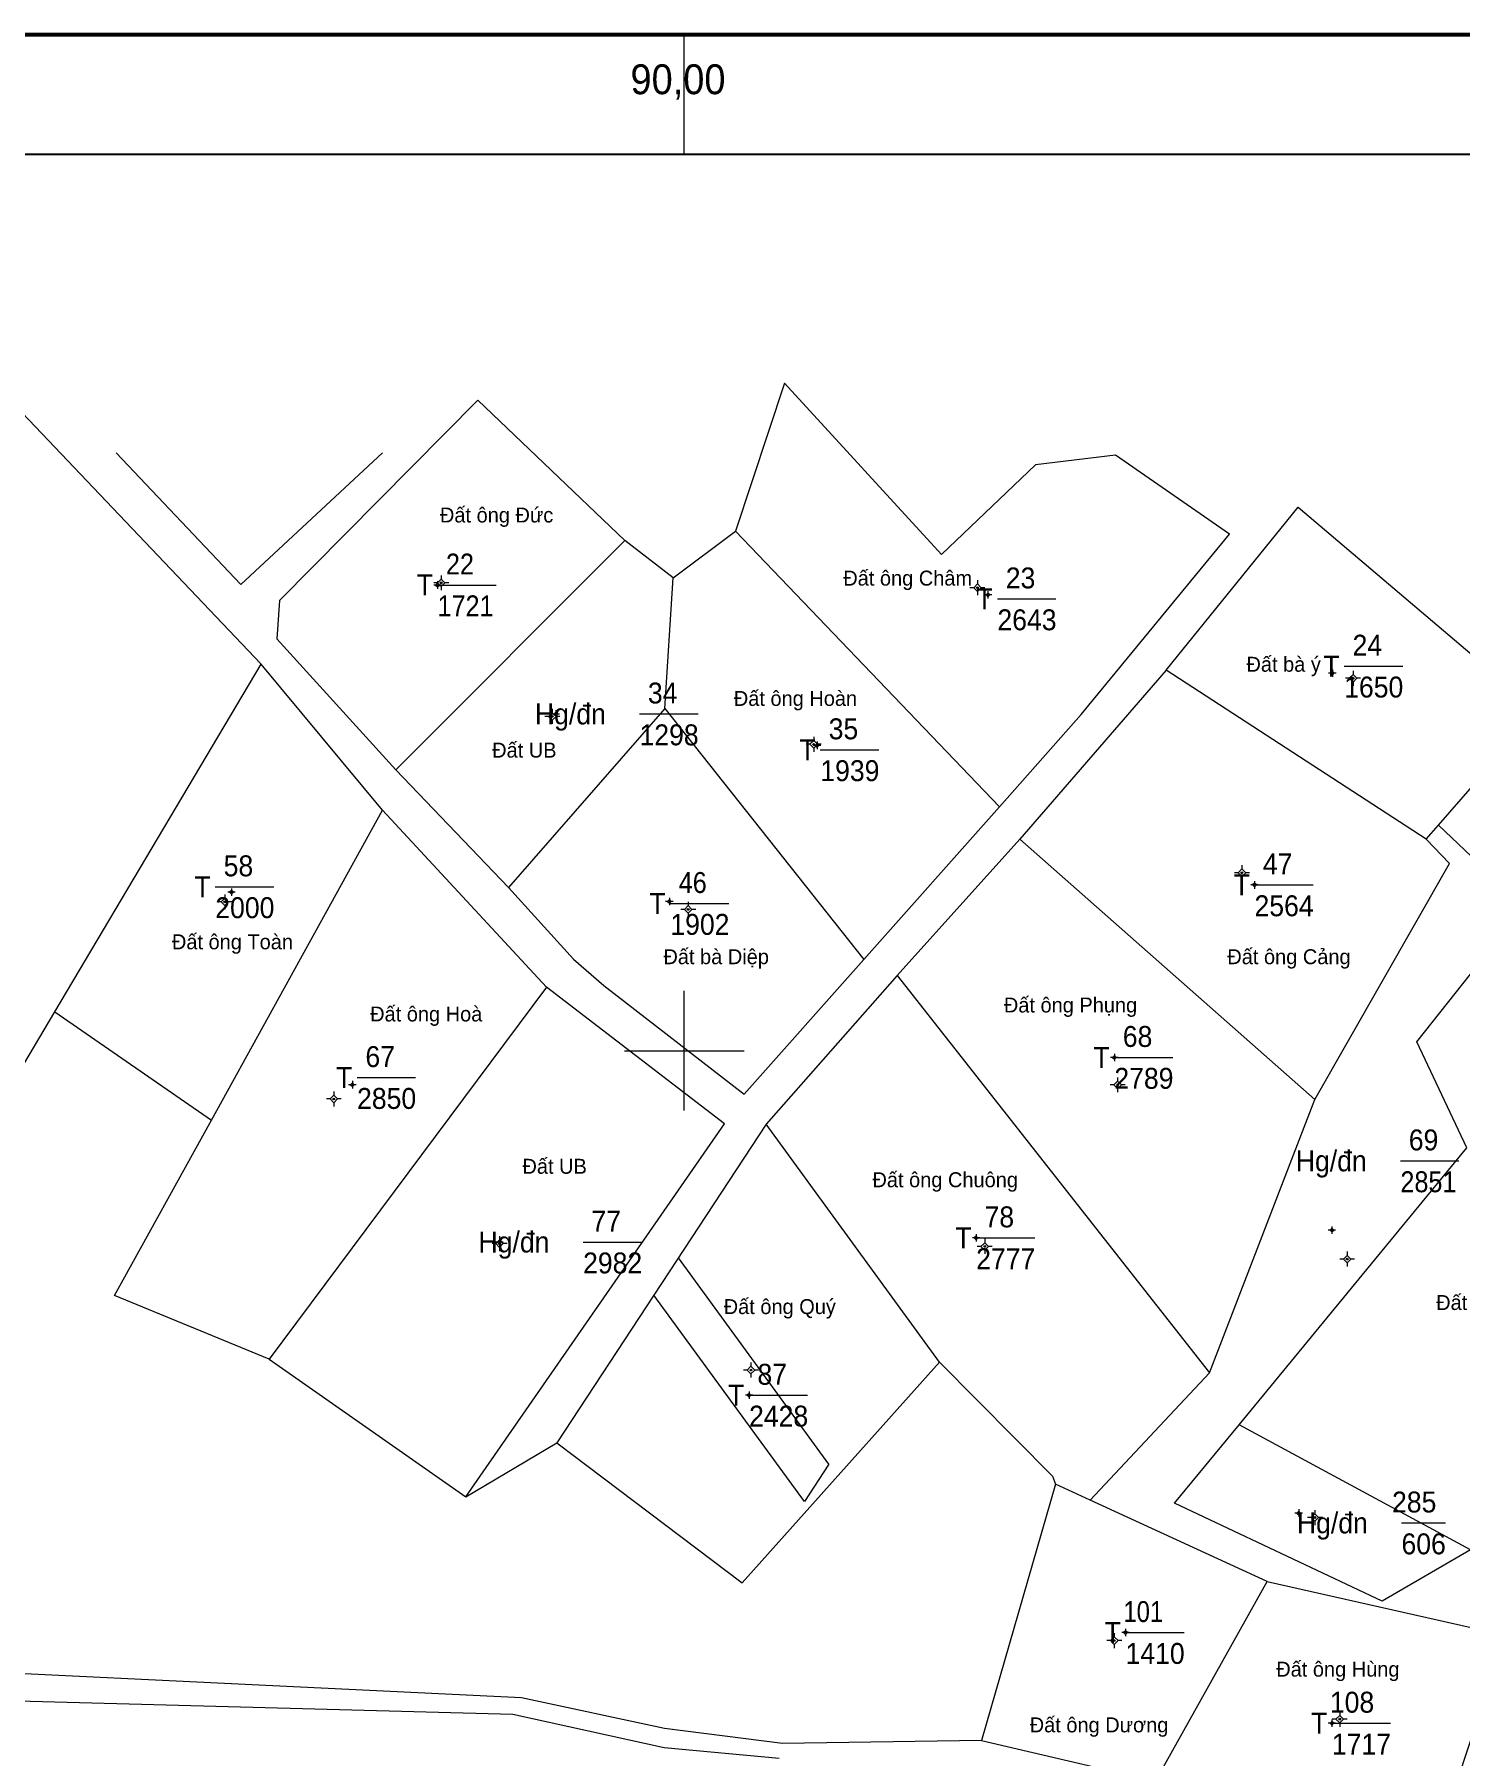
# Model space of a CAD drawing. Header units: metres. Extents: x 398630 to 399770, y 48498 to 49842.
# Drawn here: x 398891.3 to 399129.9, y 49481.9 to 49770 of the extents above; entities that cross this region are included whole.
import ezdxf
from ezdxf.enums import TextEntityAlignment as Align

# ---------------------------------------------------------------- set-up
doc = ezdxf.new("R2010")
doc.units = ezdxf.units.M
doc.header["$LTSCALE"] = 1.4
for name, color, linetype, lineweight in [('11', 7, 'Continuous', 13), ('15', 7, 'Continuous', 13), ('22', 7, 'Continuous', 13), ('51', 7, 'Continuous', 13), ('63', 7, 'Continuous', 13)]:
    doc.layers.add(name, color=color, linetype=linetype, lineweight=lineweight)
doc.layers.add('2', color=7, linetype='Continuous')

msp = doc.modelspace()

# ---------------------------------------------------------------- hatches: boundary and pattern name
at = {"layer": '11'}
for points in [[(398959.478, 49678.258, 1), (398959.178, 49678.258, 1)], [(398959.478, 49678.258, 1), (398959.178, 49678.258, 1)], [(399049.194, 49677.446, 1), (399048.894, 49677.446, 1)], [(399049.194, 49677.446, 1), (399048.894, 49677.446, 1)], [(399112.05, 49662.29, 1), (399111.75, 49662.29, 1)], [(399112.05, 49662.29, 1), (399111.75, 49662.29, 1)], [(398978.068, 49655.917, 1), (398977.768, 49655.917, 1)], [(398978.068, 49655.917, 1), (398977.768, 49655.917, 1)], [(399021.795, 49651.246, 1), (399021.495, 49651.246, 1)], [(399021.795, 49651.246, 1), (399021.495, 49651.246, 1)], [(399093.455, 49629.774, 1), (399093.155, 49629.774, 1)], [(399093.455, 49629.774, 1), (399093.155, 49629.774, 1)], [(398923.28, 49624.899, 1), (398922.98, 49624.899, 1)], [(398923.28, 49624.899, 1), (398922.98, 49624.899, 1)], [(399000.807, 49623.637, 1), (399000.507, 49623.637, 1)], [(399000.807, 49623.637, 1), (399000.507, 49623.637, 1)], [(399072.657, 49594.286, 1), (399072.357, 49594.286, 1)], [(399072.657, 49594.286, 1), (399072.357, 49594.286, 1)], [(398941.509, 49591.917, 1), (398941.209, 49591.917, 1)], [(398941.509, 49591.917, 1), (398941.209, 49591.917, 1)], [(398969.247, 49567.722, 1), (398968.947, 49567.722, 1)], [(398969.247, 49567.722, 1), (398968.947, 49567.722, 1)], [(399050.416, 49567.259, 1), (399050.116, 49567.259, 1)], [(399050.416, 49567.259, 1), (399050.116, 49567.259, 1)], [(399111.062, 49565.136, 1), (399110.762, 49565.136, 1)], [(399111.062, 49565.136, 1), (399110.762, 49565.136, 1)], [(399011.312, 49546.57, 1), (399011.012, 49546.57, 1)], [(399011.312, 49546.57, 1), (399011.012, 49546.57, 1)], [(399105.666, 49521.9, 1), (399105.366, 49521.9, 1)], [(399105.666, 49521.9, 1), (399105.366, 49521.9, 1)], [(399072.097, 49501.317, 1), (399071.797, 49501.317, 1)], [(399072.097, 49501.317, 1), (399071.797, 49501.317, 1)], [(399109.814, 49488.171, 1), (399109.514, 49488.171, 1)], [(399109.814, 49488.171, 1), (399109.514, 49488.171, 1)]]:
    msp.add_hatch(color=256, dxfattribs=at).paths.add_polyline_path(points)
at = {"layer": '51'}
for points in [[(398958.785, 49677.9, 1), (398958.635, 49677.9, 1)], [(398958.785, 49677.9, 1), (398958.635, 49677.9, 1)], [(398958.785, 49677.9, 1), (398958.635, 49677.9, 1)], [(398958.785, 49677.9, 1), (398958.635, 49677.9, 1)], [(399050.885, 49676.24, 1), (399050.735, 49676.24, 1)], [(399050.885, 49676.24, 1), (399050.735, 49676.24, 1)], [(399050.885, 49676.24, 1), (399050.735, 49676.24, 1)], [(399050.885, 49676.24, 1), (399050.735, 49676.24, 1)], [(399108.505, 49663.15, 1), (399108.355, 49663.15, 1)], [(399108.505, 49663.15, 1), (399108.355, 49663.15, 1)], [(399108.505, 49663.15, 1), (399108.355, 49663.15, 1)], [(399108.505, 49663.15, 1), (399108.355, 49663.15, 1)], [(398978.575, 49656.32, 1), (398978.425, 49656.32, 1)], [(398978.575, 49656.32, 1), (398978.425, 49656.32, 1)], [(398978.575, 49656.32, 1), (398978.425, 49656.32, 1)], [(398978.575, 49656.32, 1), (398978.425, 49656.32, 1)], [(399022.305, 49651.07, 1), (399022.155, 49651.07, 1)], [(399022.305, 49651.07, 1), (399022.155, 49651.07, 1)], [(399022.305, 49651.07, 1), (399022.155, 49651.07, 1)], [(399022.305, 49651.07, 1), (399022.155, 49651.07, 1)], [(399095.485, 49627.73, 1), (399095.335, 49627.73, 1)], [(399095.485, 49627.73, 1), (399095.335, 49627.73, 1)], [(399095.485, 49627.73, 1), (399095.335, 49627.73, 1)], [(399095.485, 49627.73, 1), (399095.335, 49627.73, 1)], [(398924.315, 49626.5, 1), (398924.165, 49626.5, 1)], [(398924.315, 49626.5, 1), (398924.165, 49626.5, 1)], [(398924.315, 49626.5, 1), (398924.165, 49626.5, 1)], [(398924.315, 49626.5, 1), (398924.165, 49626.5, 1)], [(398997.585, 49624.96, 1), (398997.435, 49624.96, 1)], [(398997.585, 49624.96, 1), (398997.435, 49624.96, 1)], [(398997.585, 49624.96, 1), (398997.435, 49624.96, 1)], [(398997.585, 49624.96, 1), (398997.435, 49624.96, 1)], [(399072.035, 49598.87, 1), (399071.885, 49598.87, 1)], [(399072.035, 49598.87, 1), (399071.885, 49598.87, 1)], [(399072.035, 49598.87, 1), (399071.885, 49598.87, 1)], [(399072.035, 49598.87, 1), (399071.885, 49598.87, 1)], [(398944.545, 49594.31, 1), (398944.395, 49594.31, 1)], [(398944.545, 49594.31, 1), (398944.395, 49594.31, 1)], [(398944.545, 49594.31, 1), (398944.395, 49594.31, 1)], [(398944.545, 49594.31, 1), (398944.395, 49594.31, 1)], [(399108.425, 49569.98, 1), (399108.275, 49569.98, 1)], [(399108.425, 49569.98, 1), (399108.275, 49569.98, 1)], [(399108.425, 49569.98, 1), (399108.275, 49569.98, 1)], [(399108.425, 49569.98, 1), (399108.275, 49569.98, 1)], [(398969.145, 49567.99, 1), (398968.995, 49567.99, 1)], [(398969.145, 49567.99, 1), (398968.995, 49567.99, 1)], [(398969.145, 49567.99, 1), (398968.995, 49567.99, 1)], [(398969.145, 49567.99, 1), (398968.995, 49567.99, 1)], [(399048.905, 49568.69, 1), (399048.755, 49568.69, 1)], [(399048.905, 49568.69, 1), (399048.755, 49568.69, 1)], [(399048.905, 49568.69, 1), (399048.755, 49568.69, 1)], [(399048.905, 49568.69, 1), (399048.755, 49568.69, 1)], [(399010.915, 49542.37, 1), (399010.765, 49542.37, 1)], [(399010.915, 49542.37, 1), (399010.765, 49542.37, 1)], [(399010.915, 49542.37, 1), (399010.765, 49542.37, 1)], [(399010.915, 49542.37, 1), (399010.765, 49542.37, 1)], [(399102.885, 49522.66, 1), (399102.735, 49522.66, 1)], [(399102.885, 49522.66, 1), (399102.735, 49522.66, 1)], [(399102.885, 49522.66, 1), (399102.735, 49522.66, 1)], [(399102.885, 49522.66, 1), (399102.735, 49522.66, 1)], [(399073.895, 49502.66, 1), (399073.745, 49502.66, 1)], [(399073.895, 49502.66, 1), (399073.745, 49502.66, 1)], [(399073.895, 49502.66, 1), (399073.745, 49502.66, 1)], [(399073.895, 49502.66, 1), (399073.745, 49502.66, 1)], [(399108.435, 49487.5, 1), (399108.285, 49487.5, 1)], [(399108.435, 49487.5, 1), (399108.285, 49487.5, 1)], [(399108.435, 49487.5, 1), (399108.285, 49487.5, 1)], [(399108.435, 49487.5, 1), (399108.285, 49487.5, 1)]]:
    msp.add_hatch(color=256, dxfattribs=at).paths.add_polyline_path(points)

# ---------------------------------------------------------------- linework, layer by layer
at = {"layer": '11'}
for p, q in [((398959.33, 49679.51), (398959.33, 49678.88)), ((398959.33, 49679.51), (398959.33, 49678.88)), ((398958.7, 49678.26), (398958.08, 49678.26)), ((398958.7, 49678.26), (398958.08, 49678.26)), ((398959.33, 49677.63), (398959.33, 49677.01)), ((398959.33, 49677.63), (398959.33, 49677.01)), ((398960.58, 49678.26), (398959.95, 49678.26)), ((398960.58, 49678.26), (398959.95, 49678.26)), ((399048.42, 49677.45), (399047.79, 49677.45)), ((399048.42, 49677.45), (399047.79, 49677.45)), ((399049.04, 49678.7), (399049.04, 49678.07)), ((399049.04, 49678.7), (399049.04, 49678.07)), ((399049.04, 49676.82), (399049.04, 49676.2)), ((399049.04, 49676.82), (399049.04, 49676.2)), ((399050.29, 49677.45), (399049.67, 49677.45)), ((399050.29, 49677.45), (399049.67, 49677.45)), ((399111.27, 49662.29), (399110.65, 49662.29)), ((399111.27, 49662.29), (399110.65, 49662.29)), ((399111.9, 49663.54), (399111.9, 49662.92)), ((399111.9, 49663.54), (399111.9, 49662.92)), ((399113.15, 49662.29), (399112.52, 49662.29)), ((399113.15, 49662.29), (399112.52, 49662.29)), ((399111.9, 49661.67), (399111.9, 49661.04)), ((399111.9, 49661.67), (399111.9, 49661.04)), ((398977.92, 49657.17), (398977.92, 49656.54)), ((398977.92, 49657.17), (398977.92, 49656.54)), ((398977.29, 49655.92), (398976.67, 49655.92)), ((398977.29, 49655.92), (398976.67, 49655.92)), ((398977.92, 49655.29), (398977.92, 49654.67)), ((398977.92, 49655.29), (398977.92, 49654.67)), ((398979.17, 49655.92), (398978.54, 49655.92)), ((398979.17, 49655.92), (398978.54, 49655.92)), ((399021.02, 49651.25), (399020.4, 49651.25)), ((399021.02, 49651.25), (399020.4, 49651.25)), ((399021.65, 49652.5), (399021.65, 49651.87)), ((399021.65, 49652.5), (399021.65, 49651.87)), ((399021.65, 49650.62), (399021.65, 49650)), ((399021.65, 49650.62), (399021.65, 49650)), ((399022.9, 49651.25), (399022.27, 49651.25)), ((399022.9, 49651.25), (399022.27, 49651.25)), ((399093.31, 49631.02), (399093.31, 49630.4)), ((399093.31, 49631.02), (399093.31, 49630.4)), ((399092.68, 49629.77), (399092.06, 49629.77)), ((399092.68, 49629.77), (399092.06, 49629.77)), ((399093.31, 49629.15), (399093.31, 49628.52)), ((399093.31, 49629.15), (399093.31, 49628.52)), ((399094.56, 49629.77), (399093.93, 49629.77)), ((399094.56, 49629.77), (399093.93, 49629.77)), ((398922.51, 49624.9), (398921.88, 49624.9)), ((398922.51, 49624.9), (398921.88, 49624.9)), ((398923.13, 49626.15), (398923.13, 49625.52)), ((398923.13, 49626.15), (398923.13, 49625.52)), ((398924.38, 49624.9), (398923.76, 49624.9)), ((398924.38, 49624.9), (398923.76, 49624.9)), ((399000.66, 49624.89), (399000.66, 49624.26)), ((399000.66, 49624.89), (399000.66, 49624.26)), ((398923.13, 49624.27), (398923.13, 49623.65)), ((398923.13, 49624.27), (398923.13, 49623.65)), ((399000.03, 49623.64), (398999.41, 49623.64)), ((399000.03, 49623.64), (398999.41, 49623.64)), ((399000.66, 49623.01), (399000.66, 49622.39)), ((399000.66, 49623.01), (399000.66, 49622.39)), ((399001.91, 49623.64), (399001.28, 49623.64)), ((399001.91, 49623.64), (399001.28, 49623.64)), ((398941.36, 49593.17), (398941.36, 49592.54)), ((398941.36, 49593.17), (398941.36, 49592.54)), ((399071.88, 49594.29), (399071.26, 49594.29)), ((399071.88, 49594.29), (399071.26, 49594.29)), ((399072.51, 49595.54), (399072.51, 49594.91)), ((399072.51, 49595.54), (399072.51, 49594.91)), ((399072.51, 49593.66), (399072.51, 49593.04)), ((399072.51, 49593.66), (399072.51, 49593.04)), ((399073.76, 49594.29), (399073.13, 49594.29)), ((399073.76, 49594.29), (399073.13, 49594.29)), ((398940.73, 49591.92), (398940.11, 49591.92)), ((398940.73, 49591.92), (398940.11, 49591.92)), ((398941.36, 49591.29), (398941.36, 49590.67)), ((398941.36, 49591.29), (398941.36, 49590.67)), ((398942.61, 49591.92), (398941.98, 49591.92)), ((398942.61, 49591.92), (398941.98, 49591.92)), ((398968.47, 49567.72), (398967.85, 49567.72)), ((398968.47, 49567.72), (398967.85, 49567.72)), ((398969.1, 49568.97), (398969.1, 49568.35)), ((398969.1, 49568.97), (398969.1, 49568.35)), ((398969.1, 49567.1), (398969.1, 49566.47)), ((398969.1, 49567.1), (398969.1, 49566.47)), ((398970.35, 49567.72), (398969.72, 49567.72)), ((398970.35, 49567.72), (398969.72, 49567.72)), ((399049.64, 49567.26), (399049.02, 49567.26)), ((399049.64, 49567.26), (399049.02, 49567.26)), ((399050.27, 49568.51), (399050.27, 49567.88)), ((399050.27, 49568.51), (399050.27, 49567.88)), ((399051.52, 49567.26), (399050.89, 49567.26)), ((399051.52, 49567.26), (399050.89, 49567.26)), ((399050.27, 49566.63), (399050.27, 49566.01)), ((399050.27, 49566.63), (399050.27, 49566.01)), ((399110.29, 49565.14), (399109.66, 49565.14)), ((399110.29, 49565.14), (399109.66, 49565.14)), ((399110.91, 49566.39), (399110.91, 49565.76)), ((399110.91, 49566.39), (399110.91, 49565.76)), ((399110.91, 49564.51), (399110.91, 49563.89)), ((399110.91, 49564.51), (399110.91, 49563.89)), ((399112.16, 49565.14), (399111.54, 49565.14)), ((399112.16, 49565.14), (399111.54, 49565.14)), ((399011.16, 49547.82), (399011.16, 49547.2)), ((399011.16, 49547.82), (399011.16, 49547.2)), ((399010.54, 49546.57), (399009.91, 49546.57)), ((399010.54, 49546.57), (399009.91, 49546.57)), ((399011.16, 49545.95), (399011.16, 49545.32)), ((399011.16, 49545.95), (399011.16, 49545.32)), ((399012.41, 49546.57), (399011.79, 49546.57)), ((399012.41, 49546.57), (399011.79, 49546.57)), ((399104.89, 49521.9), (399104.27, 49521.9)), ((399104.89, 49521.9), (399104.27, 49521.9)), ((399105.52, 49523.15), (399105.52, 49522.52)), ((399105.52, 49523.15), (399105.52, 49522.52)), ((399105.52, 49521.27), (399105.52, 49520.65)), ((399105.52, 49521.27), (399105.52, 49520.65)), ((399106.77, 49521.9), (399106.14, 49521.9)), ((399106.77, 49521.9), (399106.14, 49521.9)), ((399071.32, 49501.32), (399070.7, 49501.32)), ((399071.32, 49501.32), (399070.7, 49501.32)), ((399071.95, 49502.57), (399071.95, 49501.94)), ((399071.95, 49502.57), (399071.95, 49501.94)), ((399073.2, 49501.32), (399072.57, 49501.32)), ((399073.2, 49501.32), (399072.57, 49501.32)), ((399071.95, 49500.69), (399071.95, 49500.07)), ((399071.95, 49500.69), (399071.95, 49500.07)), ((399109.66, 49489.42), (399109.66, 49488.8)), ((399109.66, 49489.42), (399109.66, 49488.8)), ((399109.04, 49488.17), (399108.41, 49488.17)), ((399109.04, 49488.17), (399108.41, 49488.17)), ((399109.66, 49487.55), (399109.66, 49486.92)), ((399109.66, 49487.55), (399109.66, 49486.92)), ((399110.91, 49488.17), (399110.29, 49488.17)), ((399110.91, 49488.17), (399110.29, 49488.17))]:
    msp.add_line(p, q, dxfattribs=at)
for points in [[(398959.33, 49678.88), (398958.7, 49678.26), (398959.33, 49677.63), (398959.95, 49678.26)], [(398959.33, 49678.88), (398958.7, 49678.26), (398959.33, 49677.63), (398959.95, 49678.26)], [(399049.04, 49678.07), (399048.42, 49677.45), (399049.04, 49676.82), (399049.67, 49677.45)], [(399049.04, 49678.07), (399048.42, 49677.45), (399049.04, 49676.82), (399049.67, 49677.45)], [(399111.9, 49662.92), (399111.27, 49662.29), (399111.9, 49661.67), (399112.52, 49662.29)], [(399111.9, 49662.92), (399111.27, 49662.29), (399111.9, 49661.67), (399112.52, 49662.29)], [(398977.92, 49656.54), (398977.29, 49655.92), (398977.92, 49655.29), (398978.54, 49655.92)], [(398977.92, 49656.54), (398977.29, 49655.92), (398977.92, 49655.29), (398978.54, 49655.92)], [(399021.65, 49651.87), (399021.02, 49651.25), (399021.65, 49650.62), (399022.27, 49651.25)], [(399021.65, 49651.87), (399021.02, 49651.25), (399021.65, 49650.62), (399022.27, 49651.25)], [(399093.31, 49630.4), (399092.68, 49629.77), (399093.31, 49629.15), (399093.93, 49629.77)], [(399093.31, 49630.4), (399092.68, 49629.77), (399093.31, 49629.15), (399093.93, 49629.77)], [(398923.13, 49625.52), (398922.51, 49624.9), (398923.13, 49624.27), (398923.76, 49624.9)], [(398923.13, 49625.52), (398922.51, 49624.9), (398923.13, 49624.27), (398923.76, 49624.9)], [(399000.66, 49624.26), (399000.03, 49623.64), (399000.66, 49623.01), (399001.28, 49623.64)], [(399000.66, 49624.26), (399000.03, 49623.64), (399000.66, 49623.01), (399001.28, 49623.64)], [(399072.51, 49594.91), (399071.88, 49594.29), (399072.51, 49593.66), (399073.13, 49594.29)], [(399072.51, 49594.91), (399071.88, 49594.29), (399072.51, 49593.66), (399073.13, 49594.29)], [(398941.36, 49592.54), (398940.73, 49591.92), (398941.36, 49591.29), (398941.98, 49591.92)], [(398941.36, 49592.54), (398940.73, 49591.92), (398941.36, 49591.29), (398941.98, 49591.92)], [(398969.1, 49568.35), (398968.47, 49567.72), (398969.1, 49567.1), (398969.72, 49567.72)], [(398969.1, 49568.35), (398968.47, 49567.72), (398969.1, 49567.1), (398969.72, 49567.72)], [(399050.27, 49567.88), (399049.64, 49567.26), (399050.27, 49566.63), (399050.89, 49567.26)], [(399050.27, 49567.88), (399049.64, 49567.26), (399050.27, 49566.63), (399050.89, 49567.26)], [(399110.91, 49565.76), (399110.29, 49565.14), (399110.91, 49564.51), (399111.54, 49565.14)], [(399110.91, 49565.76), (399110.29, 49565.14), (399110.91, 49564.51), (399111.54, 49565.14)], [(399011.16, 49547.2), (399010.54, 49546.57), (399011.16, 49545.95), (399011.79, 49546.57)], [(399011.16, 49547.2), (399010.54, 49546.57), (399011.16, 49545.95), (399011.79, 49546.57)], [(399105.52, 49522.52), (399104.89, 49521.9), (399105.52, 49521.27), (399106.14, 49521.9)], [(399105.52, 49522.52), (399104.89, 49521.9), (399105.52, 49521.27), (399106.14, 49521.9)], [(399071.95, 49501.94), (399071.32, 49501.32), (399071.95, 49500.69), (399072.57, 49501.32)], [(399071.95, 49501.94), (399071.32, 49501.32), (399071.95, 49500.69), (399072.57, 49501.32)], [(399109.66, 49488.8), (399109.04, 49488.17), (399109.66, 49487.55), (399110.29, 49488.17)], [(399109.66, 49488.8), (399109.04, 49488.17), (399109.66, 49487.55), (399110.29, 49488.17)]]:
    msp.add_lwpolyline(points, close=True, dxfattribs=at)
for centre in [(398959.328, 49678.258), (398959.328, 49678.258), (399049.044, 49677.446), (399049.044, 49677.446), (399111.9, 49662.29), (399111.9, 49662.29), (398977.918, 49655.917), (398977.918, 49655.917), (399021.645, 49651.246), (399021.645, 49651.246), (399093.305, 49629.774), (399093.305, 49629.774), (398923.13, 49624.899), (398923.13, 49624.899), (399000.657, 49623.637), (399000.657, 49623.637), (399072.507, 49594.286), (399072.507, 49594.286), (398941.359, 49591.917), (398941.359, 49591.917), (398969.097, 49567.722), (398969.097, 49567.722), (399050.266, 49567.259), (399050.266, 49567.259), (399110.912, 49565.136), (399110.912, 49565.136), (399011.162, 49546.57), (399011.162, 49546.57), (399105.516, 49521.9), (399105.516, 49521.9), (399071.947, 49501.317), (399071.947, 49501.317), (399109.664, 49488.171), (399109.664, 49488.171)]:
    msp.add_circle(centre, 0.15, dxfattribs=at)
at = {"layer": '15'}
for p, q in [((398958.72, 49677.9), (398968.52, 49677.9)), ((399052.39, 49675.58), (399062.19, 49675.58)), ((399110.41, 49664.32), (399120.21, 49664.32)), ((398992.51, 49656.33), (399002.31, 49656.33)), ((399022.76, 49650.34), (399032.56, 49650.34)), ((399095.41, 49627.74), (399105.21, 49627.74)), ((398921.53, 49627.42), (398931.33, 49627.42)), ((398997.67, 49624.63), (399007.47, 49624.63)), ((399071.96, 49598.88), (399081.76, 49598.88)), ((398945.25, 49595.51), (398955.05, 49595.51)), ((399119.82, 49581.57), (399129.62, 49581.57)), ((398983.07, 49567.99), (398992.87, 49567.99)), ((399048.84, 49568.7), (399058.64, 49568.7)), ((399010.84, 49542.37), (399020.64, 49542.37)), ((399120, 49521), (399127.35, 49521)), ((399073.83, 49502.66), (399083.63, 49502.66)), ((399108.36, 49487.5), (399118.16, 49487.5))]:
    msp.add_line(p, q, dxfattribs=at)
at = {"layer": '22'}
for p, q in [((398990.07, 49685.37), (398951.76, 49647)), ((398998.12, 49679.08), (398990.07, 49685.37)), ((399008.55, 49686.9), (399052.72, 49640.8)), ((399080.64, 49663.64), (399056.14, 49635.4)), ((399124.12, 49635.4), (399080.64, 49663.64)), ((398996.72, 49657.22), (398970.58, 49627.29)), ((398996.72, 49657.22), (399030.06, 49615.25)), ((398970.58, 49627.29), (398951.76, 49647)), ((398920.87, 49588.37), (398949.53, 49640.24)), ((399030.06, 49615.25), (399052.72, 49640.8)), ((399126.17, 49637.75), (399140.5, 49624.13)), ((399035.64, 49612.58), (399087.88, 49546.12)), ((398894.68, 49606.51), (398920.87, 49588.37)), ((399042.7, 49547.9), (399013.7, 49587.69)), ((399024.21, 49530.84), (398999.04, 49565.37)), ((399020.11, 49524.59), (398994.93, 49559.12)), ((399087.88, 49546.12), (399067.93, 49524.82)), ((399131.54, 49516.49), (399092.82, 49537.41)), ((398963.47, 49525.37), (398978.68, 49534.38)), ((399024.21, 49530.84), (399020.11, 49524.59))]:
    msp.add_line(p, q, dxfattribs=at)
at = {"layer": '22', "lineweight": 25}
msp.add_lwpolyline([(399750, 49416.86), (399750, 48650), (398650, 48650), (398650, 49750), (399750, 49750), (399750, 49424.63)], dxfattribs=at)
at = {"layer": '22'}
for points in [[(398929.18, 49664.65), (398883.8, 49712.34), (398855.85, 49682.24)], [(399052.72, 49640.8), (399066.39, 49656.22), (399091.25, 49686.42), (399072.15, 49699.61), (399058.76, 49697.98), (399043.04, 49683), (399016.75, 49711.69), (399008.55, 49686.9)], [(398990.07, 49685.37), (398965.45, 49708.81), (398932.27, 49675.33), (398931.83, 49668.88), (398951.76, 49647)], [(398949.51, 49700), (398925.8, 49677.96), (398904.95, 49700)], [(399080.64, 49663.64), (399102.7, 49690.9), (399142.89, 49656.87)], [(398996.72, 49657.22), (398998.12, 49679.08), (399008.55, 49686.9)], [(398817.99, 49608.33), (398875.97, 49586.05), (398875.85, 49574.76), (398894.68, 49606.51), (398929.18, 49664.65)], [(398976.95, 49610.61), (398949.53, 49640.24), (398929.18, 49664.65)], [(399124.12, 49635.4), (399126.17, 49637.75), (399142.89, 49656.87)], [(399130.95, 49583.75), (399122.56, 49601.47), (399140.5, 49624.13), (399156.98, 49644.95)], [(399056.14, 49635.4), (399035.64, 49612.58), (399013.7, 49587.69), (398978.68, 49534.38)], [(399087.88, 49546.12), (399105.49, 49591.84), (399056.14, 49635.4)], [(399105.49, 49591.84), (399128.06, 49631.34), (399124.12, 49635.4)], [(399049.71, 49484.62), (399016.45, 49484.11), (398996.69, 49486.6), (398972.78, 49491.73), (398700, 49504.92), (398699.74, 49626.72)], [(398970.58, 49627.29), (398981.47, 49615.32), (398986.52, 49610.9), (399010.04, 49592.71), (399030.06, 49615.25)], [(398976.95, 49610.61), (398930.52, 49548.39), (398963.47, 49525.37)], [(398963.47, 49525.37), (399006.72, 49587.79), (398976.95, 49610.61)], [(398930.52, 49548.39), (398904.66, 49559.04), (398920.87, 49588.37)], [(399131.54, 49516.49), (399116.74, 49507.92), (399082.04, 49524.31), (399092.82, 49537.41), (399130.95, 49583.75)], [(398978.68, 49534.38), (399009.66, 49511), (399042.7, 49547.9)], [(399042.7, 49547.9), (399061.61, 49528.82), (399062.1, 49527.51)], [(399097.5, 49511.2), (399067.93, 49524.82), (399062.1, 49527.51), (399049.71, 49484.62)], [(399049.71, 49484.62), (399078.85, 49477.82), (399097.5, 49511.2), (399137.32, 49502.23), (399124.66, 49463.81)], [(399015.87, 49481.58), (398996.66, 49483.4), (398971.34, 49488.93), (398851.1, 49492.2), (398700, 49498.51), (398701.22, 49431.66)]]:
    msp.add_lwpolyline(points, dxfattribs=at)
at = {"layer": '51'}
for p, q in [((398958.4, 49677.9), (398958.08, 49677.9)), ((398958.4, 49677.9), (398958.08, 49677.9)), ((398958.4, 49677.9), (398958.08, 49677.9)), ((398958.4, 49677.9), (398958.08, 49677.9)), ((398958.71, 49678.52), (398958.71, 49678.21)), ((398958.71, 49678.52), (398958.71, 49678.21)), ((398958.71, 49678.52), (398958.71, 49678.21)), ((398958.71, 49678.52), (398958.71, 49678.21)), ((398958.71, 49677.59), (398958.71, 49677.28)), ((398958.71, 49677.59), (398958.71, 49677.28)), ((398958.71, 49677.59), (398958.71, 49677.28)), ((398958.71, 49677.59), (398958.71, 49677.28)), ((398959.34, 49677.9), (398959.02, 49677.9)), ((398959.34, 49677.9), (398959.02, 49677.9)), ((398959.34, 49677.9), (398959.02, 49677.9)), ((398959.34, 49677.9), (398959.02, 49677.9)), ((399050.81, 49676.86), (399050.81, 49676.55)), ((399050.81, 49676.86), (399050.81, 49676.55)), ((399050.81, 49676.86), (399050.81, 49676.55)), ((399050.81, 49676.86), (399050.81, 49676.55)), ((399050.5, 49676.24), (399050.18, 49676.24)), ((399050.5, 49676.24), (399050.18, 49676.24)), ((399050.5, 49676.24), (399050.18, 49676.24)), ((399050.5, 49676.24), (399050.18, 49676.24)), ((399050.81, 49675.93), (399050.81, 49675.62)), ((399050.81, 49675.93), (399050.81, 49675.62)), ((399050.81, 49675.93), (399050.81, 49675.62)), ((399050.81, 49675.93), (399050.81, 49675.62)), ((399051.44, 49676.24), (399051.12, 49676.24)), ((399051.44, 49676.24), (399051.12, 49676.24)), ((399051.44, 49676.24), (399051.12, 49676.24)), ((399051.44, 49676.24), (399051.12, 49676.24)), ((399108.12, 49663.15), (399107.8, 49663.15)), ((399108.12, 49663.15), (399107.8, 49663.15)), ((399108.12, 49663.15), (399107.8, 49663.15)), ((399108.12, 49663.15), (399107.8, 49663.15)), ((399108.43, 49663.78), (399108.43, 49663.46)), ((399108.43, 49663.78), (399108.43, 49663.46)), ((399108.43, 49663.78), (399108.43, 49663.46)), ((399108.43, 49663.78), (399108.43, 49663.46)), ((399108.43, 49662.84), (399108.43, 49662.52)), ((399108.43, 49662.84), (399108.43, 49662.52)), ((399108.43, 49662.84), (399108.43, 49662.52)), ((399108.43, 49662.84), (399108.43, 49662.52)), ((399109.06, 49663.15), (399108.74, 49663.15)), ((399109.06, 49663.15), (399108.74, 49663.15)), ((399109.06, 49663.15), (399108.74, 49663.15)), ((399109.06, 49663.15), (399108.74, 49663.15)), ((398978.5, 49656.94), (398978.5, 49656.63)), ((398978.5, 49656.94), (398978.5, 49656.63)), ((398978.5, 49656.94), (398978.5, 49656.63)), ((398978.5, 49656.94), (398978.5, 49656.63)), ((398978.19, 49656.32), (398977.88, 49656.32)), ((398978.19, 49656.32), (398977.88, 49656.32)), ((398978.19, 49656.32), (398977.88, 49656.32)), ((398978.19, 49656.32), (398977.88, 49656.32)), ((398978.5, 49656.01), (398978.5, 49655.7)), ((398978.5, 49656.01), (398978.5, 49655.7)), ((398978.5, 49656.01), (398978.5, 49655.7)), ((398978.5, 49656.01), (398978.5, 49655.7)), ((398979.12, 49656.32), (398978.81, 49656.32)), ((398979.12, 49656.32), (398978.81, 49656.32)), ((398979.12, 49656.32), (398978.81, 49656.32)), ((398979.12, 49656.32), (398978.81, 49656.32)), ((399021.92, 49651.07), (399021.6, 49651.07)), ((399021.92, 49651.07), (399021.6, 49651.07)), ((399021.92, 49651.07), (399021.6, 49651.07)), ((399021.92, 49651.07), (399021.6, 49651.07)), ((399022.23, 49651.7), (399022.23, 49651.38)), ((399022.23, 49651.7), (399022.23, 49651.38)), ((399022.23, 49651.7), (399022.23, 49651.38)), ((399022.23, 49651.7), (399022.23, 49651.38)), ((399022.23, 49650.76), (399022.23, 49650.44)), ((399022.23, 49650.76), (399022.23, 49650.44)), ((399022.23, 49650.76), (399022.23, 49650.44)), ((399022.23, 49650.76), (399022.23, 49650.44)), ((399022.86, 49651.07), (399022.54, 49651.07)), ((399022.86, 49651.07), (399022.54, 49651.07)), ((399022.86, 49651.07), (399022.54, 49651.07)), ((399022.86, 49651.07), (399022.54, 49651.07)), ((399095.1, 49627.73), (399094.78, 49627.73)), ((399095.1, 49627.73), (399094.78, 49627.73)), ((399095.1, 49627.73), (399094.78, 49627.73)), ((399095.1, 49627.73), (399094.78, 49627.73)), ((399095.41, 49628.36), (399095.41, 49628.04)), ((399095.41, 49628.36), (399095.41, 49628.04)), ((399095.41, 49628.36), (399095.41, 49628.04)), ((399095.41, 49628.36), (399095.41, 49628.04)), ((399096.04, 49627.73), (399095.72, 49627.73)), ((399096.04, 49627.73), (399095.72, 49627.73)), ((399096.04, 49627.73), (399095.72, 49627.73)), ((399096.04, 49627.73), (399095.72, 49627.73)), ((398923.93, 49626.5), (398923.62, 49626.5)), ((398923.93, 49626.5), (398923.62, 49626.5)), ((398923.93, 49626.5), (398923.62, 49626.5)), ((398923.93, 49626.5), (398923.62, 49626.5)), ((398924.24, 49627.12), (398924.24, 49626.81)), ((398924.24, 49627.12), (398924.24, 49626.81)), ((398924.24, 49627.12), (398924.24, 49626.81)), ((398924.24, 49627.12), (398924.24, 49626.81)), ((398924.24, 49626.19), (398924.24, 49625.88)), ((398924.24, 49626.19), (398924.24, 49625.88)), ((398924.24, 49626.19), (398924.24, 49625.88)), ((398924.24, 49626.19), (398924.24, 49625.88)), ((398924.86, 49626.5), (398924.55, 49626.5)), ((398924.86, 49626.5), (398924.55, 49626.5)), ((398924.86, 49626.5), (398924.55, 49626.5)), ((398924.86, 49626.5), (398924.55, 49626.5)), ((398997.2, 49624.96), (398996.88, 49624.96)), ((398997.2, 49624.96), (398996.88, 49624.96)), ((398997.2, 49624.96), (398996.88, 49624.96)), ((398997.2, 49624.96), (398996.88, 49624.96)), ((398997.51, 49625.58), (398997.51, 49625.27)), ((398997.51, 49625.58), (398997.51, 49625.27)), ((398997.51, 49625.58), (398997.51, 49625.27)), ((398997.51, 49625.58), (398997.51, 49625.27)), ((398998.14, 49624.96), (398997.82, 49624.96)), ((398998.14, 49624.96), (398997.82, 49624.96)), ((398998.14, 49624.96), (398997.82, 49624.96)), ((398998.14, 49624.96), (398997.82, 49624.96)), ((399095.41, 49627.42), (399095.41, 49627.1)), ((399095.41, 49627.42), (399095.41, 49627.1)), ((399095.41, 49627.42), (399095.41, 49627.1)), ((399095.41, 49627.42), (399095.41, 49627.1)), ((398997.51, 49624.65), (398997.51, 49624.34)), ((398997.51, 49624.65), (398997.51, 49624.34)), ((398997.51, 49624.65), (398997.51, 49624.34)), ((398997.51, 49624.65), (398997.51, 49624.34)), ((399071.65, 49598.87), (399071.34, 49598.87)), ((399071.65, 49598.87), (399071.34, 49598.87)), ((399071.65, 49598.87), (399071.34, 49598.87)), ((399071.65, 49598.87), (399071.34, 49598.87)), ((399071.96, 49599.5), (399071.96, 49599.18)), ((399071.96, 49599.5), (399071.96, 49599.18)), ((399071.96, 49599.5), (399071.96, 49599.18)), ((399071.96, 49599.5), (399071.96, 49599.18)), ((399072.58, 49598.87), (399072.27, 49598.87)), ((399072.58, 49598.87), (399072.27, 49598.87)), ((399072.58, 49598.87), (399072.27, 49598.87)), ((399072.58, 49598.87), (399072.27, 49598.87)), ((399071.96, 49598.56), (399071.96, 49598.24)), ((399071.96, 49598.56), (399071.96, 49598.24)), ((399071.96, 49598.56), (399071.96, 49598.24)), ((399071.96, 49598.56), (399071.96, 49598.24)), ((398944.16, 49594.31), (398943.84, 49594.31)), ((398944.16, 49594.31), (398943.84, 49594.31)), ((398944.16, 49594.31), (398943.84, 49594.31)), ((398944.16, 49594.31), (398943.84, 49594.31)), ((398944.47, 49594.94), (398944.47, 49594.62)), ((398944.47, 49594.94), (398944.47, 49594.62)), ((398944.47, 49594.94), (398944.47, 49594.62)), ((398944.47, 49594.94), (398944.47, 49594.62)), ((398944.47, 49594), (398944.47, 49593.68)), ((398944.47, 49594), (398944.47, 49593.68)), ((398944.47, 49594), (398944.47, 49593.68)), ((398944.47, 49594), (398944.47, 49593.68)), ((398945.1, 49594.31), (398944.78, 49594.31)), ((398945.1, 49594.31), (398944.78, 49594.31)), ((398945.1, 49594.31), (398944.78, 49594.31)), ((398945.1, 49594.31), (398944.78, 49594.31)), ((399108.04, 49569.98), (399107.72, 49569.98)), ((399108.04, 49569.98), (399107.72, 49569.98)), ((399108.04, 49569.98), (399107.72, 49569.98)), ((399108.04, 49569.98), (399107.72, 49569.98)), ((399108.35, 49570.6), (399108.35, 49570.29)), ((399108.35, 49570.6), (399108.35, 49570.29)), ((399108.35, 49570.6), (399108.35, 49570.29)), ((399108.35, 49570.6), (399108.35, 49570.29)), ((399108.98, 49569.98), (399108.66, 49569.98)), ((399108.98, 49569.98), (399108.66, 49569.98)), ((399108.98, 49569.98), (399108.66, 49569.98)), ((399108.98, 49569.98), (399108.66, 49569.98)), ((398968.76, 49567.99), (398968.44, 49567.99)), ((398968.76, 49567.99), (398968.44, 49567.99)), ((398968.76, 49567.99), (398968.44, 49567.99)), ((398968.76, 49567.99), (398968.44, 49567.99)), ((398969.07, 49568.62), (398969.07, 49568.3)), ((398969.07, 49568.62), (398969.07, 49568.3)), ((398969.07, 49568.62), (398969.07, 49568.3)), ((398969.07, 49568.62), (398969.07, 49568.3)), ((398969.07, 49567.68), (398969.07, 49567.36)), ((398969.07, 49567.68), (398969.07, 49567.36)), ((398969.07, 49567.68), (398969.07, 49567.36)), ((398969.07, 49567.68), (398969.07, 49567.36)), ((398969.7, 49567.99), (398969.38, 49567.99)), ((398969.7, 49567.99), (398969.38, 49567.99)), ((398969.7, 49567.99), (398969.38, 49567.99)), ((398969.7, 49567.99), (398969.38, 49567.99)), ((399048.52, 49568.69), (399048.2, 49568.69)), ((399048.52, 49568.69), (399048.2, 49568.69)), ((399048.52, 49568.69), (399048.2, 49568.69)), ((399048.52, 49568.69), (399048.2, 49568.69)), ((399048.83, 49569.32), (399048.83, 49569)), ((399048.83, 49569.32), (399048.83, 49569)), ((399048.83, 49569.32), (399048.83, 49569)), ((399048.83, 49569.32), (399048.83, 49569)), ((399048.83, 49568.38), (399048.83, 49568.06)), ((399048.83, 49568.38), (399048.83, 49568.06)), ((399048.83, 49568.38), (399048.83, 49568.06)), ((399048.83, 49568.38), (399048.83, 49568.06)), ((399049.46, 49568.69), (399049.14, 49568.69)), ((399049.46, 49568.69), (399049.14, 49568.69)), ((399049.46, 49568.69), (399049.14, 49568.69)), ((399049.46, 49568.69), (399049.14, 49568.69)), ((399108.35, 49569.67), (399108.35, 49569.36)), ((399108.35, 49569.67), (399108.35, 49569.36)), ((399108.35, 49569.67), (399108.35, 49569.36)), ((399108.35, 49569.67), (399108.35, 49569.36)), ((399010.53, 49542.37), (399010.22, 49542.37)), ((399010.53, 49542.37), (399010.22, 49542.37)), ((399010.53, 49542.37), (399010.22, 49542.37)), ((399010.53, 49542.37), (399010.22, 49542.37)), ((399010.84, 49543), (399010.84, 49542.68)), ((399010.84, 49543), (399010.84, 49542.68)), ((399010.84, 49543), (399010.84, 49542.68)), ((399010.84, 49543), (399010.84, 49542.68)), ((399010.84, 49542.06), (399010.84, 49541.74)), ((399010.84, 49542.06), (399010.84, 49541.74)), ((399010.84, 49542.06), (399010.84, 49541.74)), ((399010.84, 49542.06), (399010.84, 49541.74)), ((399011.46, 49542.37), (399011.15, 49542.37)), ((399011.46, 49542.37), (399011.15, 49542.37)), ((399011.46, 49542.37), (399011.15, 49542.37)), ((399011.46, 49542.37), (399011.15, 49542.37)), ((399102.5, 49522.66), (399102.18, 49522.66)), ((399102.5, 49522.66), (399102.18, 49522.66)), ((399102.5, 49522.66), (399102.18, 49522.66)), ((399102.5, 49522.66), (399102.18, 49522.66)), ((399102.81, 49523.28), (399102.81, 49522.97)), ((399102.81, 49523.28), (399102.81, 49522.97)), ((399102.81, 49523.28), (399102.81, 49522.97)), ((399102.81, 49523.28), (399102.81, 49522.97)), ((399102.81, 49522.35), (399102.81, 49522.04)), ((399102.81, 49522.35), (399102.81, 49522.04)), ((399102.81, 49522.35), (399102.81, 49522.04)), ((399102.81, 49522.35), (399102.81, 49522.04)), ((399103.44, 49522.66), (399103.12, 49522.66)), ((399103.44, 49522.66), (399103.12, 49522.66)), ((399103.44, 49522.66), (399103.12, 49522.66)), ((399103.44, 49522.66), (399103.12, 49522.66)), ((399073.51, 49502.66), (399073.2, 49502.66)), ((399073.51, 49502.66), (399073.2, 49502.66)), ((399073.51, 49502.66), (399073.2, 49502.66)), ((399073.51, 49502.66), (399073.2, 49502.66)), ((399073.82, 49503.28), (399073.82, 49502.97)), ((399073.82, 49503.28), (399073.82, 49502.97)), ((399073.82, 49503.28), (399073.82, 49502.97)), ((399073.82, 49503.28), (399073.82, 49502.97)), ((399073.82, 49502.35), (399073.82, 49502.04)), ((399073.82, 49502.35), (399073.82, 49502.04)), ((399073.82, 49502.35), (399073.82, 49502.04)), ((399073.82, 49502.35), (399073.82, 49502.04)), ((399074.44, 49502.66), (399074.13, 49502.66)), ((399074.44, 49502.66), (399074.13, 49502.66)), ((399074.44, 49502.66), (399074.13, 49502.66)), ((399074.44, 49502.66), (399074.13, 49502.66)), ((399108.05, 49487.5), (399107.74, 49487.5)), ((399108.05, 49487.5), (399107.74, 49487.5)), ((399108.05, 49487.5), (399107.74, 49487.5)), ((399108.05, 49487.5), (399107.74, 49487.5)), ((399108.36, 49488.12), (399108.36, 49487.81)), ((399108.36, 49488.12), (399108.36, 49487.81)), ((399108.36, 49488.12), (399108.36, 49487.81)), ((399108.36, 49488.12), (399108.36, 49487.81)), ((399108.36, 49487.19), (399108.36, 49486.88)), ((399108.36, 49487.19), (399108.36, 49486.88)), ((399108.36, 49487.19), (399108.36, 49486.88)), ((399108.36, 49487.19), (399108.36, 49486.88)), ((399108.98, 49487.5), (399108.67, 49487.5)), ((399108.98, 49487.5), (399108.67, 49487.5)), ((399108.98, 49487.5), (399108.67, 49487.5)), ((399108.98, 49487.5), (399108.67, 49487.5))]:
    msp.add_line(p, q, dxfattribs=at)
for points in [[(398958.71, 49678.21), (398958.4, 49677.9), (398958.71, 49677.59), (398959.02, 49677.9)], [(398958.71, 49678.21), (398958.4, 49677.9), (398958.71, 49677.59), (398959.02, 49677.9)], [(398958.71, 49678.21), (398958.4, 49677.9), (398958.71, 49677.59), (398959.02, 49677.9)], [(398958.71, 49678.21), (398958.4, 49677.9), (398958.71, 49677.59), (398959.02, 49677.9)], [(399050.81, 49676.55), (399050.5, 49676.24), (399050.81, 49675.93), (399051.12, 49676.24)], [(399050.81, 49676.55), (399050.5, 49676.24), (399050.81, 49675.93), (399051.12, 49676.24)], [(399050.81, 49676.55), (399050.5, 49676.24), (399050.81, 49675.93), (399051.12, 49676.24)], [(399050.81, 49676.55), (399050.5, 49676.24), (399050.81, 49675.93), (399051.12, 49676.24)], [(399108.43, 49663.46), (399108.12, 49663.15), (399108.43, 49662.84), (399108.74, 49663.15)], [(399108.43, 49663.46), (399108.12, 49663.15), (399108.43, 49662.84), (399108.74, 49663.15)], [(399108.43, 49663.46), (399108.12, 49663.15), (399108.43, 49662.84), (399108.74, 49663.15)], [(399108.43, 49663.46), (399108.12, 49663.15), (399108.43, 49662.84), (399108.74, 49663.15)], [(398978.5, 49656.63), (398978.19, 49656.32), (398978.5, 49656.01), (398978.81, 49656.32)], [(398978.5, 49656.63), (398978.19, 49656.32), (398978.5, 49656.01), (398978.81, 49656.32)], [(398978.5, 49656.63), (398978.19, 49656.32), (398978.5, 49656.01), (398978.81, 49656.32)], [(398978.5, 49656.63), (398978.19, 49656.32), (398978.5, 49656.01), (398978.81, 49656.32)], [(399022.23, 49651.38), (399021.92, 49651.07), (399022.23, 49650.76), (399022.54, 49651.07)], [(399022.23, 49651.38), (399021.92, 49651.07), (399022.23, 49650.76), (399022.54, 49651.07)], [(399022.23, 49651.38), (399021.92, 49651.07), (399022.23, 49650.76), (399022.54, 49651.07)], [(399022.23, 49651.38), (399021.92, 49651.07), (399022.23, 49650.76), (399022.54, 49651.07)], [(399095.41, 49628.04), (399095.1, 49627.73), (399095.41, 49627.42), (399095.72, 49627.73)], [(399095.41, 49628.04), (399095.1, 49627.73), (399095.41, 49627.42), (399095.72, 49627.73)], [(399095.41, 49628.04), (399095.1, 49627.73), (399095.41, 49627.42), (399095.72, 49627.73)], [(399095.41, 49628.04), (399095.1, 49627.73), (399095.41, 49627.42), (399095.72, 49627.73)], [(398924.24, 49626.81), (398923.93, 49626.5), (398924.24, 49626.19), (398924.55, 49626.5)], [(398924.24, 49626.81), (398923.93, 49626.5), (398924.24, 49626.19), (398924.55, 49626.5)], [(398924.24, 49626.81), (398923.93, 49626.5), (398924.24, 49626.19), (398924.55, 49626.5)], [(398924.24, 49626.81), (398923.93, 49626.5), (398924.24, 49626.19), (398924.55, 49626.5)], [(398997.51, 49625.27), (398997.2, 49624.96), (398997.51, 49624.65), (398997.82, 49624.96)], [(398997.51, 49625.27), (398997.2, 49624.96), (398997.51, 49624.65), (398997.82, 49624.96)], [(398997.51, 49625.27), (398997.2, 49624.96), (398997.51, 49624.65), (398997.82, 49624.96)], [(398997.51, 49625.27), (398997.2, 49624.96), (398997.51, 49624.65), (398997.82, 49624.96)], [(399071.96, 49599.18), (399071.65, 49598.87), (399071.96, 49598.56), (399072.27, 49598.87)], [(399071.96, 49599.18), (399071.65, 49598.87), (399071.96, 49598.56), (399072.27, 49598.87)], [(399071.96, 49599.18), (399071.65, 49598.87), (399071.96, 49598.56), (399072.27, 49598.87)], [(399071.96, 49599.18), (399071.65, 49598.87), (399071.96, 49598.56), (399072.27, 49598.87)], [(398944.47, 49594.62), (398944.16, 49594.31), (398944.47, 49594), (398944.78, 49594.31)], [(398944.47, 49594.62), (398944.16, 49594.31), (398944.47, 49594), (398944.78, 49594.31)], [(398944.47, 49594.62), (398944.16, 49594.31), (398944.47, 49594), (398944.78, 49594.31)], [(398944.47, 49594.62), (398944.16, 49594.31), (398944.47, 49594), (398944.78, 49594.31)], [(399108.35, 49570.29), (399108.04, 49569.98), (399108.35, 49569.67), (399108.66, 49569.98)], [(399108.35, 49570.29), (399108.04, 49569.98), (399108.35, 49569.67), (399108.66, 49569.98)], [(399108.35, 49570.29), (399108.04, 49569.98), (399108.35, 49569.67), (399108.66, 49569.98)], [(399108.35, 49570.29), (399108.04, 49569.98), (399108.35, 49569.67), (399108.66, 49569.98)], [(398969.07, 49568.3), (398968.76, 49567.99), (398969.07, 49567.68), (398969.38, 49567.99)], [(398969.07, 49568.3), (398968.76, 49567.99), (398969.07, 49567.68), (398969.38, 49567.99)], [(398969.07, 49568.3), (398968.76, 49567.99), (398969.07, 49567.68), (398969.38, 49567.99)], [(398969.07, 49568.3), (398968.76, 49567.99), (398969.07, 49567.68), (398969.38, 49567.99)], [(399048.83, 49569), (399048.52, 49568.69), (399048.83, 49568.38), (399049.14, 49568.69)], [(399048.83, 49569), (399048.52, 49568.69), (399048.83, 49568.38), (399049.14, 49568.69)], [(399048.83, 49569), (399048.52, 49568.69), (399048.83, 49568.38), (399049.14, 49568.69)], [(399048.83, 49569), (399048.52, 49568.69), (399048.83, 49568.38), (399049.14, 49568.69)], [(399010.84, 49542.68), (399010.53, 49542.37), (399010.84, 49542.06), (399011.15, 49542.37)], [(399010.84, 49542.68), (399010.53, 49542.37), (399010.84, 49542.06), (399011.15, 49542.37)], [(399010.84, 49542.68), (399010.53, 49542.37), (399010.84, 49542.06), (399011.15, 49542.37)], [(399010.84, 49542.68), (399010.53, 49542.37), (399010.84, 49542.06), (399011.15, 49542.37)], [(399102.81, 49522.97), (399102.5, 49522.66), (399102.81, 49522.35), (399103.12, 49522.66)], [(399102.81, 49522.97), (399102.5, 49522.66), (399102.81, 49522.35), (399103.12, 49522.66)], [(399102.81, 49522.97), (399102.5, 49522.66), (399102.81, 49522.35), (399103.12, 49522.66)], [(399102.81, 49522.97), (399102.5, 49522.66), (399102.81, 49522.35), (399103.12, 49522.66)], [(399073.82, 49502.97), (399073.51, 49502.66), (399073.82, 49502.35), (399074.13, 49502.66)], [(399073.82, 49502.97), (399073.51, 49502.66), (399073.82, 49502.35), (399074.13, 49502.66)], [(399073.82, 49502.97), (399073.51, 49502.66), (399073.82, 49502.35), (399074.13, 49502.66)], [(399073.82, 49502.97), (399073.51, 49502.66), (399073.82, 49502.35), (399074.13, 49502.66)], [(399108.36, 49487.81), (399108.05, 49487.5), (399108.36, 49487.19), (399108.67, 49487.5)], [(399108.36, 49487.81), (399108.05, 49487.5), (399108.36, 49487.19), (399108.67, 49487.5)], [(399108.36, 49487.81), (399108.05, 49487.5), (399108.36, 49487.19), (399108.67, 49487.5)], [(399108.36, 49487.81), (399108.05, 49487.5), (399108.36, 49487.19), (399108.67, 49487.5)]]:
    msp.add_lwpolyline(points, close=True, dxfattribs=at)
for centre in [(398958.71, 49677.9), (398958.71, 49677.9), (398958.71, 49677.9), (398958.71, 49677.9), (399050.81, 49676.24), (399050.81, 49676.24), (399050.81, 49676.24), (399050.81, 49676.24), (399108.43, 49663.15), (399108.43, 49663.15), (399108.43, 49663.15), (399108.43, 49663.15), (398978.5, 49656.32), (398978.5, 49656.32), (398978.5, 49656.32), (398978.5, 49656.32), (399022.23, 49651.07), (399022.23, 49651.07), (399022.23, 49651.07), (399022.23, 49651.07), (399095.41, 49627.73), (399095.41, 49627.73), (399095.41, 49627.73), (399095.41, 49627.73), (398924.24, 49626.5), (398924.24, 49626.5), (398924.24, 49626.5), (398924.24, 49626.5), (398997.51, 49624.96), (398997.51, 49624.96), (398997.51, 49624.96), (398997.51, 49624.96), (399071.96, 49598.87), (399071.96, 49598.87), (399071.96, 49598.87), (399071.96, 49598.87), (398944.47, 49594.31), (398944.47, 49594.31), (398944.47, 49594.31), (398944.47, 49594.31), (399108.35, 49569.98), (399108.35, 49569.98), (399108.35, 49569.98), (399108.35, 49569.98), (398969.07, 49567.99), (398969.07, 49567.99), (398969.07, 49567.99), (398969.07, 49567.99), (399048.83, 49568.69), (399048.83, 49568.69), (399048.83, 49568.69), (399048.83, 49568.69), (399010.84, 49542.37), (399010.84, 49542.37), (399010.84, 49542.37), (399010.84, 49542.37), (399102.81, 49522.66), (399102.81, 49522.66), (399102.81, 49522.66), (399102.81, 49522.66), (399073.82, 49502.66), (399073.82, 49502.66), (399073.82, 49502.66), (399073.82, 49502.66), (399108.36, 49487.5), (399108.36, 49487.5), (399108.36, 49487.5), (399108.36, 49487.5)]:
    msp.add_circle(centre, 0.075, dxfattribs=at)
at = {"layer": '63'}
for p, q in [((399000, 49750), (399000, 49770)), ((399000, 49590), (399000, 49610)), ((398990, 49600), (399010, 49600))]:
    msp.add_line(p, q, dxfattribs=at)
at = {"layer": '63', "lineweight": 53}
msp.add_lwpolyline([(398630, 48630), (398630, 49770), (399770, 49770), (399770, 48630)], close=True, dxfattribs=at)

# ---------------------------------------------------------------- texts
at = {"layer": '15'}
for s, width, p in [('22', 0.9, (398960.12, 49679.66)), ('T', 0.95, (398955.22, 49676.16)), ('23', 0.95, (399053.79, 49677.33)), ('T', 0.95, (399048.89, 49673.83)), ('1721', 0.9, (398958.72, 49672.66)), ('2643', 0.95, (399052.39, 49670.33)), ('24', 0.95, (399111.81, 49666.08)), ('T', 0.95, (399106.91, 49662.58)), ('1650', 0.95, (399110.41, 49659.08)), ('34', 0.95, (398993.91, 49658.08)), ('Hg/đn', 0.95, (398975.01, 49654.58)), ('1298', 0.95, (398992.51, 49651.08)), ('35', 0.95, (399024.16, 49652.09)), ('T', 0.95, (399019.26, 49648.59)), ('1939', 0.95, (399022.76, 49645.09)), ('58', 0.95, (398922.93, 49629.17)), ('47', 0.95, (399096.81, 49629.49)), ('T', 0.95, (398918.03, 49625.67)), ('46', 0.9, (398999.07, 49626.38)), ('T', 0.95, (399091.91, 49625.99)), ('2000', 0.95, (398921.53, 49622.17)), ('T', 0.95, (398994.17, 49622.88)), ('2564', 0.95, (399095.41, 49622.49)), ('1902', 0.95, (398997.67, 49619.38)), ('68', 0.95, (399073.37, 49600.63)), ('67', 0.95, (398946.65, 49597.26)), ('T', 0.95, (399068.46, 49597.13)), ('T', 0.95, (398941.75, 49593.76)), ('2789', 0.95, (399071.96, 49593.63)), ('2850', 0.95, (398945.25, 49590.26)), ('69', 0.95, (399121.22, 49583.32)), ('Hg/đn', 0.95, (399102.32, 49579.82)), ('2851', 0.9, (399119.82, 49576.32)), ('77', 0.95, (398984.47, 49569.74)), ('78', 0.95, (399050.24, 49570.45)), ('Hg/đn', 0.95, (398965.57, 49566.24)), ('T', 0.95, (399045.34, 49566.95)), ('2982', 0.95, (398983.07, 49562.74)), ('2777', 0.95, (399048.84, 49563.45)), ('87', 0.95, (399012.24, 49544.12)), ('T', 0.95, (399007.34, 49540.62)), ('2428', 0.95, (399010.84, 49537.12)), ('285', 0.95, (399118.42, 49522.75)), ('Hg/đn', 0.95, (399102.5, 49519.25)), ('606', 0.95, (399120, 49515.75)), ('101', 0.85, (399073.48, 49504.42)), ('T', 0.95, (399070.33, 49500.92)), ('1410', 0.95, (399073.83, 49497.42)), ('108', 0.95, (399108.02, 49489.26)), ('T', 0.95, (399104.86, 49485.76)), ('1717', 0.95, (399108.36, 49482.26))]:
    msp.add_text(s, height=3.5, dxfattribs=dict(at, width=width)).set_placement(p)
at = {"layer": '2'}
for s, p in [('Đất ông Đức', (398968.6, 49688.36)), ('Đất ông Châm', (399037.38, 49677.8)), ('Đất bà ý', (399100.285, 49663.39)), ('Đất ông Hoàn', (399018.605, 49657.68)), ('Đất UB', (398973.24, 49649.03)), ('Đất ông Toàn', (398924.4, 49616.96)), ('Đất bà Diệp', (399005.335, 49614.47)), ('Đất ông Cảng', (399101.175, 49614.47)), ('Đất ông Hoà', (398956.825, 49604.89)), ('Đất ông Phụng', (399064.625, 49606.39)), ('Đất UB', (398978.31, 49579.41)), ('Đất ông Chuông', (399043.655, 49577.16)), ('Đất ông Quý', (399015.98, 49555.94)), ('Đất ông Thành', (399136.86, 49556.62)), ('Đất ông Hùng', (399109.355, 49495.29)), ('Đất ông Dương', (399069.395, 49485.97))]:
    msp.add_text(s, height=2.5, dxfattribs=at).set_placement(p, align=Align.CENTER)
at = {"layer": '63', "width": 0.95}
msp.add_text('90,00', height=5, dxfattribs=at).set_placement((398991, 49760))

doc.saveas('drawing.dxf')
